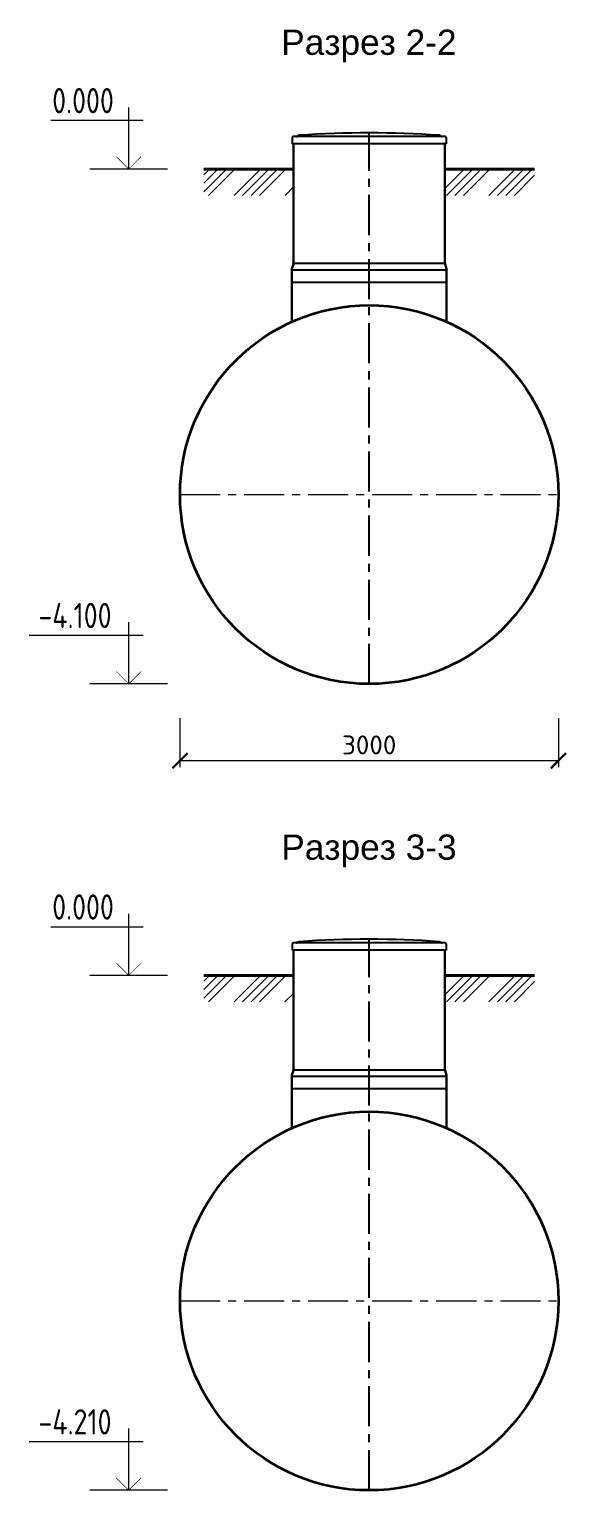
# Model space of a CAD drawing. Header units: millimetres. Extents: x 367046 to 407463, y -39276 to -16508.
# Drawn here: x 403201 to 407463, y -28530 to -16952 of the extents above; entities that cross this region are included whole.
import ezdxf

# ---------------------------------------------------------------- set-up
doc = ezdxf.new("R2010")
doc.units = ezdxf.units.MM
doc.linetypes.add('осевая', pattern=[50.8, 31.75, -6.35, 6.35, -6.35])
doc.layers.add('Системный слой', color=7, linetype='Continuous')
doc.layers.add('эколайн', color=7, linetype='Continuous', lineweight=30)
doc.styles.add('ARTEM Arial', font='simplex.shx')
doc.styles.add('ARTEM GOST', font='GOST_A.TTF')
doc.dimstyles.new('ARTEM', dxfattribs={"dimtxt": 70, "dimasz": 50, "dimexe": 35, "dimexo": 15, "dimgap": 10, "dimtad": 1, "dimdec": 0, "dimtxsty": 'ARTEM Arial', "dimcen": 2.5, "dimclrd": 7, "dimclre": 7, "dimclrt": 7, "dimadec": 0, "dimazin": 0, "dimtfac": 1, "dimtdec": 0, "dimtmove": 0, "dimatfit": 3, "dimfxl": 1, "dimlwd": 15, "dimlwe": 15, "dimarcsym": 0})

# ---------------------------------------------------------------- blocks, each defined once
blk = doc.blocks.new('_ArchTick')
at = {"color": 0, "linetype": 'ByBlock', "const_width": 0.15}
blk.add_lwpolyline([(-0.5, -0.5), (0.5, 0.5)], dxfattribs=at)
blk = doc.blocks.new('*D425')
at = {"color": 7, "lineweight": 15}
for p, q in [((404396, -22410), (404396, -22797)), ((407396, -22410), (407396, -22797)), ((407396, -22747), (404396, -22747))]:
    blk.add_line(p, q, dxfattribs=at)
at = {"layer": 'Defpoints', "color": 0, "lineweight": 20}
for p in [(404396, -22395), (407396, -22395), (404396, -22747)]:
    blk.add_point(p, dxfattribs=at)
at = {"color": 7, "lineweight": 15, "xscale": 120, "yscale": 120, "zscale": 120, "rotation": 180}
blk.add_blockref('_ArchTick', (404396, -22747), dxfattribs=at)
at = {"color": 7, "lineweight": 15, "xscale": 120, "yscale": 120, "zscale": 120}
blk.add_blockref('_ArchTick', (407396, -22747), dxfattribs=at)
at = {"color": 7, "lineweight": 20, "insert": (405896, -22622), "char_height": 150, "attachment_point": 5, "style": 'ARTEM Arial'}
blk.add_mtext('3000', dxfattribs=at)

msp = doc.modelspace()

# ---------------------------------------------------------------- hatches: boundary and pattern name
at = {"lineweight": 20}
h = msp.add_hatch(dxfattribs=at)
h.set_pattern_fill('ANSI34', color=256, scale=15, style=0)
h.set_pattern_definition([(45, (174759.24, 445120.5), (-202.05576, 202.05576), []), (45, (174826.6, 445120.5), (-202.05576, 202.05576), []), (45, (174893.95, 445120.5), (-202.05576, 202.05576), []), (45, (174961.3, 445120.5), (-202.05576, 202.05576), [])])
h.paths.add_polyline_path([(405296.1, -18060.5), (404585, -18060.5), (404585, -18269.1), (405296.1, -18269.5)])
h.paths.add_polyline_path([(407207.2, -18060.5), (406496.1, -18060.5), (406496.1, -18269.1), (407207.2, -18269.5)])
h = msp.add_hatch(dxfattribs=at)
h.set_pattern_fill('ANSI34', color=256, scale=15, style=0)
h.set_pattern_definition([(45, (174759.24, 438732.56), (-202.05576, 202.05576), []), (45, (174826.6, 438732.56), (-202.05576, 202.05576), []), (45, (174893.95, 438732.56), (-202.05576, 202.05576), []), (45, (174961.3, 438732.56), (-202.05576, 202.05576), [])])
h.paths.add_polyline_path([(405296.1, -24448.4), (404585, -24448.4), (404585, -24657), (405296.1, -24657.5)])
h.paths.add_polyline_path([(407207.2, -24448.4), (406496.1, -24448.4), (406496.1, -24657), (407207.2, -24657.5)])

# ---------------------------------------------------------------- linework, layer by layer
at = {"color": 1, "linetype": 'осевая', "lineweight": 25, "ltscale": 10}
for p, q in [((405896.5, -22139), (405896.5, -17773.4)), ((405896.5, -28526.9), (405896.5, -24161.4))]:
    msp.add_line(p, q, dxfattribs=at)
at = {"lineweight": 30}
for p, q in [((405296.1, -17860.5), (405296.1, -18799.8)), ((406496.1, -17860.5), (406496.1, -18799.8)), ((405282.1, -18863.1), (405282.1, -19270.3)), ((405283.4, -18850.5), (405294.8, -18813.4)), ((406508.8, -18850.5), (406497.4, -18813.4)), ((406510.1, -18863.1), (406510.1, -19270.3)), ((405296.1, -24248.4), (405296.1, -25187.8)), ((406496.1, -24248.4), (406496.1, -25187.8)), ((405283.4, -25238.5), (405294.8, -25201.3)), ((406508.8, -25238.5), (406497.4, -25201.3)), ((405282.1, -25251), (405282.1, -25658.2)), ((406510.1, -25251), (406510.1, -25658.2))]:
    msp.add_line(p, q, dxfattribs=at)
at = {"lineweight": 40}
for p, q in [((404585, -18060.5), (405296.1, -18060.5)), ((407207.2, -18060.5), (406496.1, -18060.5)), ((404585, -24448.4), (405296.1, -24448.4)), ((407207.2, -24448.4), (406496.1, -24448.4))]:
    msp.add_line(p, q, dxfattribs=at)
at = {"lineweight": 25}
for p, q in [((405282.4, -18857.3), (406509.8, -18857.3)), ((405295.8, -18806.6), (406496.4, -18806.6)), ((405282.1, -18956.1), (406510.1, -18956.1)), ((405295.8, -25194.6), (406496.4, -25194.6)), ((405282.1, -25344), (406510.1, -25344)), ((405282.4, -25245.2), (406509.8, -25245.2))]:
    msp.add_line(p, q, dxfattribs=at)
at = {"color": 1, "linetype": 'осевая', "lineweight": 15, "ltscale": 10}
for p, q in [((404396.5, -20639), (407396.5, -20639)), ((404396.5, -27026.9), (407396.5, -27026.9))]:
    msp.add_line(p, q, dxfattribs=at)
at = {"lineweight": 35}
for centre in [(405896.5, -20639), (405896.5, -27026.9)]:
    msp.add_circle(centre, 1500, dxfattribs=at)
at = {"color": 7, "lineweight": 25}
for centre, radius, start, end in [((405318.1, -17787.3), 14.8, 270.0009, 300.58039), ((405347.3, -17825), 33.1, 102.60851, 130.91713), ((405896.1, -25776.8), 8003.4, 86.0163, 93.9837), ((406444.9, -17825), 33.1, 49.08287, 77.39149), ((406474.1, -17787.3), 14.8, 239.41961, 269.9991), ((405318.1, -24175.2), 14.8, 270.0009, 300.58039), ((405347.3, -24212.9), 33.1, 102.60851, 130.91713), ((405896.1, -32164.8), 8003.4, 86.0163, 93.9837), ((406444.9, -24212.9), 33.1, 49.08287, 77.39149), ((406474.1, -24175.2), 14.8, 239.41961, 269.9991)]:
    msp.add_arc(centre, radius, start, end, dxfattribs=at)
at = {"lineweight": 30}
for centre, start, end in [((405352.1, -18864.1), 168.82143, 180), ((405226.1, -18799.8), 348.82143, 0), ((406566.1, -18799.8), 180, 191.17857), ((406440.1, -18864.1), 0, 11.17857), ((405352.1, -25252.1), 168.82143, 180), ((405226.1, -25187.8), 348.82143, 0), ((406566.1, -25187.8), 180, 191.17857), ((406440.1, -25252.1), 0, 11.17857)]:
    msp.add_arc(centre, 70, start, end, dxfattribs=at)
at = {"layer": 'Системный слой', "color": 7, "lineweight": 25}
for p, q in [((405286.8, -17811), (405286.8, -17860.5)), ((406496.5, -17802.1), (405295.7, -17802.1)), ((406505.4, -17811), (406505.4, -17860.5)), ((406505.4, -17860.5), (405286.8, -17860.5)), ((406496.5, -24190), (405295.7, -24190)), ((405286.8, -24198.9), (405286.8, -24248.4)), ((406505.4, -24248.4), (405286.8, -24248.4)), ((406505.4, -24198.9), (406505.4, -24248.4))]:
    msp.add_line(p, q, dxfattribs=at)
for centre, start, end in [((405295.7, -17811), 90, 180), ((406496.5, -17811), 360, 90), ((405295.7, -24198.9), 90, 180), ((406496.5, -24198.9), 360, 90)]:
    msp.add_arc(centre, 8.9, start, end, dxfattribs=at)
at = {"layer": 'эколайн', "lineweight": 13, "ltscale": 200}
for p, q in [((403989.5, -17676.6), (403989.5, -17572)), ((403989.5, -17676.6), (403372.6, -17676.6)), ((404103.9, -17676.6), (403989.5, -17676.6)), ((403989.5, -18060.5), (403989.5, -17676.6)), ((404297.9, -18060.5), (403681.1, -18060.5)), ((403989.9, -21755.2), (403989.9, -21650.5)), ((403989.9, -21755.2), (403200.7, -21755.2)), ((404104.2, -21755.2), (403989.9, -21755.2)), ((403989.9, -22139), (403989.9, -21755.2)), ((404298.3, -22139), (403681.4, -22139)), ((403989.5, -24064.6), (403989.5, -23959.9)), ((403989.5, -24064.6), (403372.6, -24064.6)), ((404103.9, -24064.6), (403989.5, -24064.6)), ((403989.5, -24448.4), (403989.5, -24064.6)), ((404297.9, -24448.4), (403681.1, -24448.4)), ((403989.9, -28143.1), (403989.9, -28038.5)), ((403989.9, -28143.1), (403200.7, -28143.1)), ((404104.2, -28143.1), (403989.9, -28143.1)), ((403989.9, -28526.9), (403989.9, -28143.1)), ((404298.3, -28526.9), (403681.4, -28526.9))]:
    msp.add_line(p, q, dxfattribs=at)
at = {"layer": 'эколайн', "linetype": 'Continuous', "lineweight": 35, "ltscale": 200, "const_width": 5}
for points in [[(403891.3, -17962.2), (403989.5, -18060.5), (404087.7, -17962.2)], [(403891.6, -22040.8), (403989.9, -22139), (404088.1, -22040.8)], [(403891.3, -24350.2), (403989.5, -24448.4), (404087.7, -24350.2)], [(403891.6, -28428.7), (403989.9, -28526.9), (404088.1, -28428.7)]]:
    msp.add_lwpolyline(points, dxfattribs=at)

# ---------------------------------------------------------------- texts
at = {"color": 7, "lineweight": 25, "char_height": 200, "attachment_point": 3}
for s, insert in [('{\\fArial|b0|i0|c204|p34;Разрез 2\\fArial|b0|i0|c0|p34;-\\fArial|b0|i0|c204|p34;2}', (406588.8, -16955.5)), ('{\\fArial|b0|i0|c204|p34;Разрез 3\\fArial|b0|i0|c0|p34;-\\fArial|b0|i0|c204|p34;3}', (406589.2, -23331.7))]:
    msp.add_mtext(s, dxfattribs=dict(at, insert=insert))
at = {"lineweight": 20, "char_height": 200, "width": 2065.898, "attachment_point": 1, "style": 'ARTEM GOST'}
for s, insert in [('\\pi768.59;0.000', (402614.3, -17418.2)), ('\\pi729.31;-4.100', (402544.8, -21496.7)), ('\\pi768.59;0.000', (402614.3, -23806.1)), ('\\pi729.31;-4.210', (402544.8, -27884.7))]:
    msp.add_mtext(s, dxfattribs=dict(at, insert=insert))

# ---------------------------------------------------------------- dimensions: what is measured, and where the dimension line sits
at = {"lineweight": 20}
dim = msp.add_linear_dim(base=(404396.5, -22746.9), p1=(407396.5, -22394.6), p2=(404396.5, -22394.6), angle=180, dimstyle='ARTEM', override={"dimtxt": 150, "dimasz": 120, "dimexe": 50, "dimgap": 50, "dimblk1": 'ArchTick', "dimblk2": 'ArchTick', "dimsah": 1}, dxfattribs=at)
dim.commit()
dim.dimension.update_dxf_attribs({"geometry": '*D425', "text_midpoint": (405896.5, -22621.9)})

doc.saveas('drawing.dxf')
